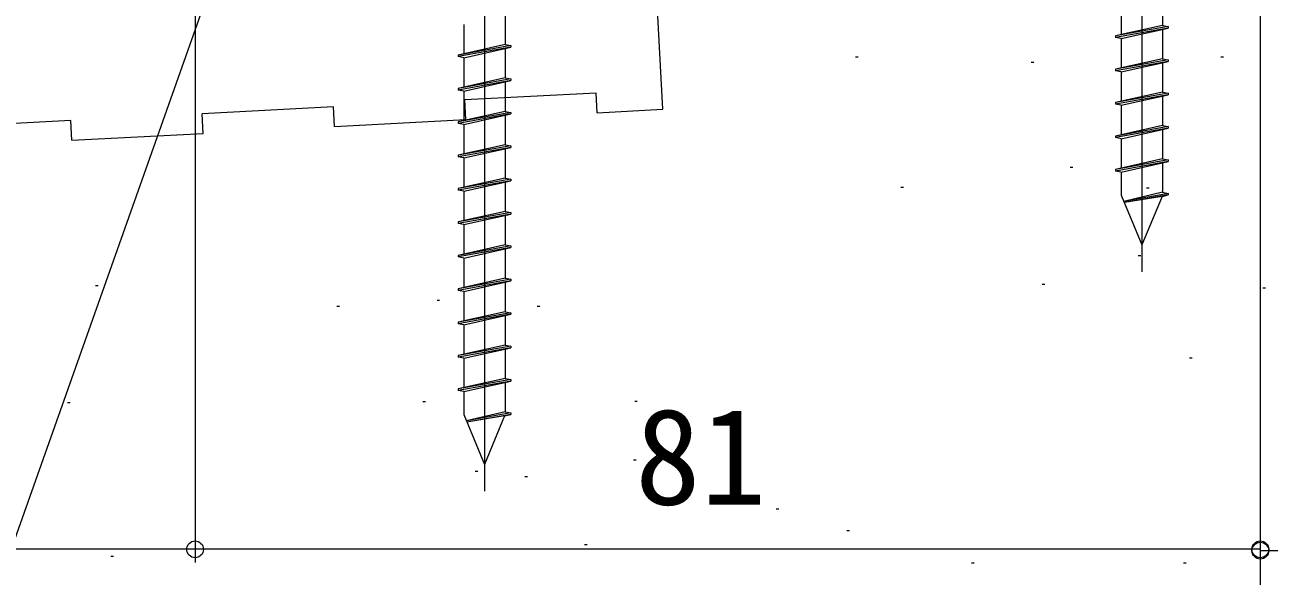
# Model space of a CAD drawing. Units: millimetres, scale not verified. Extents: x -1188 to -198, y -840 to 760.
# Drawn here: x -997.4 to -902.8, y -141.8 to -99.8 of the extents above; entities that cross this region are included whole.
import ezdxf
from ezdxf.enums import TextEntityAlignment as Align

# ---------------------------------------------------------------- set-up
doc = ezdxf.new("R2010")
doc.units = ezdxf.units.MM
doc.header["$LTSCALE"] = 4
doc.linetypes.add('CHAIN2', pattern=[12, 9, -1, 1, -1])
for name, color, linetype, lineweight in [('0-5_YKK_12', 2, 'Continuous', 9), ('0-6_YKK_13', 4, 'Continuous', 9), ('0-8_YKK_D', 6, 'Continuous', 9), ('0-9_YSS_K', 3, 'Continuous', 9), ('0-A_YSS_KE', 7, 'Continuous', 9)]:
    doc.layers.add(name, color=color, linetype=linetype, lineweight=lineweight)
doc.styles.add('ＭＳ ゴシック', font='')
doc.styles.get('ＭＳ ゴシック').set_extended_font_data('MS Gothic')

msp = doc.modelspace()

# ---------------------------------------------------------------- linework, layer by layer
at = {"layer": '0-5_YKK_12', "linetype": 'CHAIN2'}
msp.add_line((-903.5, 115.246), (-903.5, -220.127), dxfattribs=at)
at = {"layer": '0-6_YKK_13'}
for p, q in [((-912.5, -62.049), (-912.5, -118.599)), ((-962.5, -78.749), (-962.5, -135.299)), ((-914.07, -98.316), (-914.07, -100.555)), ((-910.93, -97.613), (-910.93, -99.857)), ((-960.93, -99.073), (-960.93, -101.317)), ((-964.07, -99.776), (-964.07, -102.015)), ((-910.93, -99.857), (-914.5, -100.651)), ((-910.5, -99.933), (-914.5, -100.651)), ((-910.5, -100.057), (-914.5, -100.775)), ((-914.07, -100.856), (-910.5, -100.057)), ((-910.93, -99.857), (-910.5, -99.933)), ((-910.93, -100.153), (-910.93, -102.397)), ((-910.5, -99.933), (-910.5, -100.057)), ((-914.5, -100.651), (-914.5, -100.775)), ((-914.07, -100.856), (-914.5, -100.775)), ((-914.07, -100.856), (-914.07, -103.095)), ((-960.93, -101.317), (-964.5, -102.111)), ((-960.5, -101.393), (-964.5, -102.111)), ((-960.5, -101.517), (-964.5, -102.235)), ((-964.5, -102.111), (-964.5, -102.235)), ((-964.07, -102.316), (-960.5, -101.517)), ((-960.93, -101.317), (-960.5, -101.393)), ((-960.93, -101.613), (-960.93, -103.857)), ((-960.5, -101.393), (-960.5, -101.517)), ((-964.07, -102.316), (-964.5, -102.235)), ((-964.07, -102.316), (-964.07, -104.555)), ((-910.93, -102.397), (-914.5, -103.191)), ((-910.5, -102.473), (-914.5, -103.191)), ((-910.5, -102.597), (-914.5, -103.315)), ((-914.07, -103.396), (-910.5, -102.597)), ((-910.93, -102.397), (-910.5, -102.473)), ((-910.93, -102.693), (-910.93, -104.937)), ((-910.5, -102.473), (-910.5, -102.597)), ((-960.93, -103.857), (-964.5, -104.651)), ((-960.5, -103.933), (-964.5, -104.651)), ((-960.5, -104.057), (-964.5, -104.775)), ((-964.07, -104.856), (-960.5, -104.057)), ((-960.93, -103.857), (-960.5, -103.933)), ((-960.5, -103.933), (-960.5, -104.057)), ((-914.5, -103.191), (-914.5, -103.315)), ((-914.07, -103.396), (-914.5, -103.315)), ((-914.07, -103.396), (-914.07, -105.635)), ((-964.5, -104.651), (-964.5, -104.775)), ((-964.07, -104.856), (-964.5, -104.775)), ((-964.07, -104.856), (-964.07, -107.095)), ((-960.93, -104.153), (-960.93, -106.397)), ((-910.93, -104.937), (-914.5, -105.731)), ((-910.5, -105.013), (-914.5, -105.731)), ((-910.93, -104.937), (-910.5, -105.013)), ((-910.5, -105.013), (-910.5, -105.137)), ((-910.5, -105.137), (-914.5, -105.855)), ((-914.5, -105.731), (-914.5, -105.855)), ((-914.07, -105.936), (-914.5, -105.855)), ((-914.07, -105.936), (-910.5, -105.137)), ((-914.07, -105.936), (-914.07, -108.175)), ((-910.93, -105.233), (-910.93, -107.477)), ((-960.93, -106.397), (-964.5, -107.191)), ((-960.5, -106.473), (-964.5, -107.191)), ((-960.5, -106.597), (-964.5, -107.315)), ((-964.07, -107.396), (-960.5, -106.597)), ((-960.93, -106.397), (-960.5, -106.473)), ((-960.93, -106.693), (-960.93, -108.937)), ((-960.5, -106.473), (-960.5, -106.597)), ((-964.5, -107.191), (-964.5, -107.315)), ((-964.07, -107.396), (-964.5, -107.315)), ((-964.07, -107.396), (-964.07, -109.635)), ((-910.93, -107.477), (-914.5, -108.271)), ((-910.5, -107.553), (-914.5, -108.271)), ((-910.5, -107.677), (-914.5, -108.395)), ((-914.07, -108.476), (-910.5, -107.677)), ((-910.93, -107.477), (-910.5, -107.553)), ((-910.93, -107.773), (-910.93, -110.017)), ((-910.5, -107.553), (-910.5, -107.677)), ((-914.5, -108.271), (-914.5, -108.395)), ((-914.07, -108.476), (-914.5, -108.395)), ((-914.07, -108.476), (-914.07, -110.715)), ((-960.93, -108.937), (-964.5, -109.731)), ((-960.5, -109.013), (-964.5, -109.731)), ((-960.5, -109.137), (-964.5, -109.855)), ((-964.5, -109.731), (-964.5, -109.855)), ((-964.07, -109.936), (-960.5, -109.137)), ((-960.93, -108.937), (-960.5, -109.013)), ((-960.93, -109.233), (-960.93, -111.477)), ((-960.5, -109.013), (-960.5, -109.137)), ((-964.07, -109.936), (-964.5, -109.855)), ((-964.07, -109.936), (-964.07, -112.175)), ((-910.93, -110.017), (-914.5, -110.811)), ((-910.5, -110.093), (-914.5, -110.811)), ((-910.5, -110.217), (-914.5, -110.935)), ((-914.07, -111.016), (-910.5, -110.217)), ((-910.93, -110.017), (-910.5, -110.093)), ((-910.93, -110.313), (-910.93, -112.552)), ((-910.5, -110.093), (-910.5, -110.217)), ((-960.93, -111.477), (-964.5, -112.271)), ((-960.5, -111.553), (-964.5, -112.271)), ((-960.93, -111.477), (-960.5, -111.553)), ((-960.5, -111.553), (-960.5, -111.677)), ((-914.5, -110.811), (-914.5, -110.935)), ((-914.07, -111.016), (-914.5, -110.935)), ((-914.07, -111.016), (-914.07, -112.763)), ((-960.5, -111.677), (-964.5, -112.395)), ((-964.5, -112.271), (-964.5, -112.395)), ((-964.07, -112.476), (-964.5, -112.395)), ((-964.07, -112.476), (-960.5, -111.677)), ((-964.07, -112.476), (-964.07, -114.715)), ((-960.93, -111.773), (-960.93, -114.017)), ((-910.93, -112.552), (-913.871, -113.245)), ((-914.07, -112.763), (-912.5, -116.554)), ((-910.971, -112.862), (-913.832, -113.339)), ((-910.971, -112.862), (-912.5, -116.554)), ((-910.971, -112.862), (-910.5, -112.752)), ((-960.93, -114.017), (-964.5, -114.811)), ((-960.5, -114.093), (-964.5, -114.811)), ((-960.5, -114.217), (-964.5, -114.935)), ((-964.07, -115.016), (-960.5, -114.217)), ((-960.93, -114.017), (-960.5, -114.093)), ((-960.93, -114.313), (-960.93, -116.557)), ((-960.5, -114.093), (-960.5, -114.217)), ((-964.5, -114.811), (-964.5, -114.935)), ((-964.07, -115.016), (-964.5, -114.935)), ((-964.07, -115.016), (-964.07, -117.255)), ((-960.93, -116.557), (-964.5, -117.351)), ((-960.5, -116.633), (-964.5, -117.351)), ((-960.5, -116.757), (-964.5, -117.475)), ((-964.07, -117.556), (-960.5, -116.757)), ((-960.93, -116.557), (-960.5, -116.633)), ((-960.93, -116.853), (-960.93, -119.097)), ((-960.5, -116.633), (-960.5, -116.757)), ((-964.5, -117.351), (-964.5, -117.475)), ((-964.07, -117.556), (-964.5, -117.475)), ((-964.07, -117.556), (-964.07, -119.795)), ((-960.93, -119.097), (-964.5, -119.891)), ((-960.5, -119.173), (-964.5, -119.891)), ((-960.93, -119.097), (-960.5, -119.173)), ((-960.5, -119.173), (-960.5, -119.297)), ((-960.5, -119.297), (-964.5, -120.015)), ((-964.5, -119.891), (-964.5, -120.015)), ((-964.07, -120.096), (-964.5, -120.015)), ((-964.07, -120.096), (-960.5, -119.297)), ((-964.07, -120.096), (-964.07, -122.335)), ((-960.93, -119.393), (-960.93, -121.637)), ((-960.93, -121.637), (-964.5, -122.431)), ((-960.5, -121.713), (-964.5, -122.431)), ((-960.5, -121.837), (-964.5, -122.555)), ((-964.07, -122.636), (-960.5, -121.837)), ((-960.93, -121.637), (-960.5, -121.713)), ((-960.93, -121.933), (-960.93, -124.177)), ((-960.5, -121.713), (-960.5, -121.837)), ((-964.5, -122.431), (-964.5, -122.555)), ((-964.07, -122.636), (-964.5, -122.555)), ((-964.07, -122.636), (-964.07, -124.875)), ((-960.93, -124.177), (-964.5, -124.971)), ((-960.5, -124.253), (-964.5, -124.971)), ((-960.5, -124.377), (-964.5, -125.095)), ((-964.07, -125.176), (-960.5, -124.377)), ((-960.93, -124.177), (-960.5, -124.253)), ((-960.93, -124.473), (-960.93, -126.717)), ((-960.5, -124.253), (-960.5, -124.377)), ((-964.5, -124.971), (-964.5, -125.095)), ((-964.07, -125.176), (-964.5, -125.095)), ((-964.07, -125.176), (-964.07, -127.415)), ((-960.93, -126.717), (-964.5, -127.511)), ((-960.93, -126.717), (-960.5, -126.793)), ((-960.5, -126.793), (-964.5, -127.511)), ((-960.5, -126.917), (-964.5, -127.635)), ((-964.5, -127.511), (-964.5, -127.635)), ((-964.07, -127.716), (-964.5, -127.635)), ((-964.07, -127.716), (-960.5, -126.917)), ((-964.07, -127.716), (-964.07, -129.463)), ((-960.93, -127.013), (-960.93, -129.252)), ((-960.5, -126.793), (-960.5, -126.917)), ((-964.07, -129.463), (-962.5, -133.254)), ((-960.93, -129.252), (-963.871, -129.945)), ((-960.971, -129.562), (-963.831, -130.039)), ((-960.971, -129.562), (-962.5, -133.254)), ((-960.971, -129.562), (-960.5, -129.452))]:
    msp.add_line(p, q, dxfattribs=at)
for points in [[(-910.93, -112.552), (-910.5, -112.633), (-913.871, -113.245)], [(-910.5, -112.633), (-910.5, -112.752), (-913.832, -113.339)], [(-960.93, -129.252), (-960.5, -129.333), (-963.871, -129.945)], [(-960.5, -129.333), (-960.5, -129.452), (-963.831, -130.039)]]:
    msp.add_lwpolyline(points, dxfattribs=at)
at = {"layer": '0-8_YKK_D'}
for p, q in [((-903.5, -80.254), (-903.5, -140.819)), ((-903.5, -80.254), (-903.5, -140.716)), ((-984.5, -92.254), (-984.5, -140.716)), ((-984.5, -92.254), (-984.5, -140.716)), ((-983.167, -96.436), (-1018.145, -195.158)), ((-984.5, -139.716), (-1046, -139.716)), ((-903.5, -139.716), (-984.5, -139.716))]:
    msp.add_line(p, q, dxfattribs=at)
msp.add_lwpolyline([(-836.907, -139.819), (-875.5, -139.819), (-903.5, -139.819)], dxfattribs=at)
for centre in [(-984.5, -139.716), (-984.5, -139.716), (-903.5, -139.716), (-903.5, -139.819)]:
    msp.add_circle(centre, 0.637, dxfattribs=at)
at = {"layer": '0-9_YSS_K'}
for p, q in [((-934.279, -102.259), (-934.079, -102.259)), ((-920.915, -102.658), (-920.715, -102.658)), ((-906.501, -102.259), (-906.301, -102.259)), ((-963.915, -107.027), (-963.994, -105.529)), ((-983.888, -108.074), (-983.966, -106.576)), ((-953.929, -106.504), (-948.938, -106.242)), ((-973.901, -107.55), (-963.915, -107.027)), ((-993.874, -108.597), (-983.888, -108.074)), ((-917.968, -110.642), (-917.768, -110.642)), ((-930.84, -112.161), (-930.64, -112.161)), ((-912.153, -112.203), (-911.953, -112.203)), ((-912.785, -117.356), (-912.585, -117.356)), ((-992.079, -119.65), (-991.879, -119.65)), ((-920.09, -119.539), (-919.89, -119.539)), ((-903.297, -119.825), (-903.097, -119.825)), ((-966.101, -120.75), (-965.901, -120.75)), ((-973.716, -121.212), (-973.516, -121.212)), ((-958.486, -121.212), (-958.286, -121.212)), ((-908.893, -125.151), (-908.693, -125.151)), ((-994.201, -128.547), (-994.001, -128.547)), ((-967.187, -128.458), (-966.987, -128.458)), ((-951.072, -128.451), (-950.872, -128.451)), ((-951.158, -132.914), (-950.958, -132.914)), ((-963.2, -133.782), (-963, -133.782)), ((-959.418, -134.182), (-959.218, -134.182)), ((-940.306, -136.638), (-940.106, -136.638)), ((-934.94, -138.274), (-934.74, -138.274)), ((-954.889, -139.344), (-954.689, -139.344)), ((-990.914, -140.227), (-990.714, -140.227)), ((-925.452, -140.743), (-925.252, -140.743)), ((-909.337, -140.737), (-909.137, -140.737))]:
    msp.add_line(p, q, dxfattribs=at)
for points in [[(-953.929, -106.504), (-954.007, -105.006), (-963.994, -105.529)], [(-973.901, -107.55), (-973.98, -106.052), (-983.966, -106.576)], [(-993.874, -108.597), (-993.953, -107.099), (-1003.939, -107.623)]]:
    msp.add_lwpolyline(points, dxfattribs=at)
at = {"layer": '0-A_YSS_KE', "color": 3}
msp.add_line((-948.938, -106.242), (-949.487, -95.756), dxfattribs=at)

# ---------------------------------------------------------------- texts
at = {"layer": '0-8_YKK_D', "color": 4, "style": 'ＭＳ ゴシック'}
msp.add_text('81', height=7.331, dxfattribs=at).set_placement((-951.04, -138.516), align=Align.BOTTOM_LEFT)

doc.saveas('drawing.dxf')
